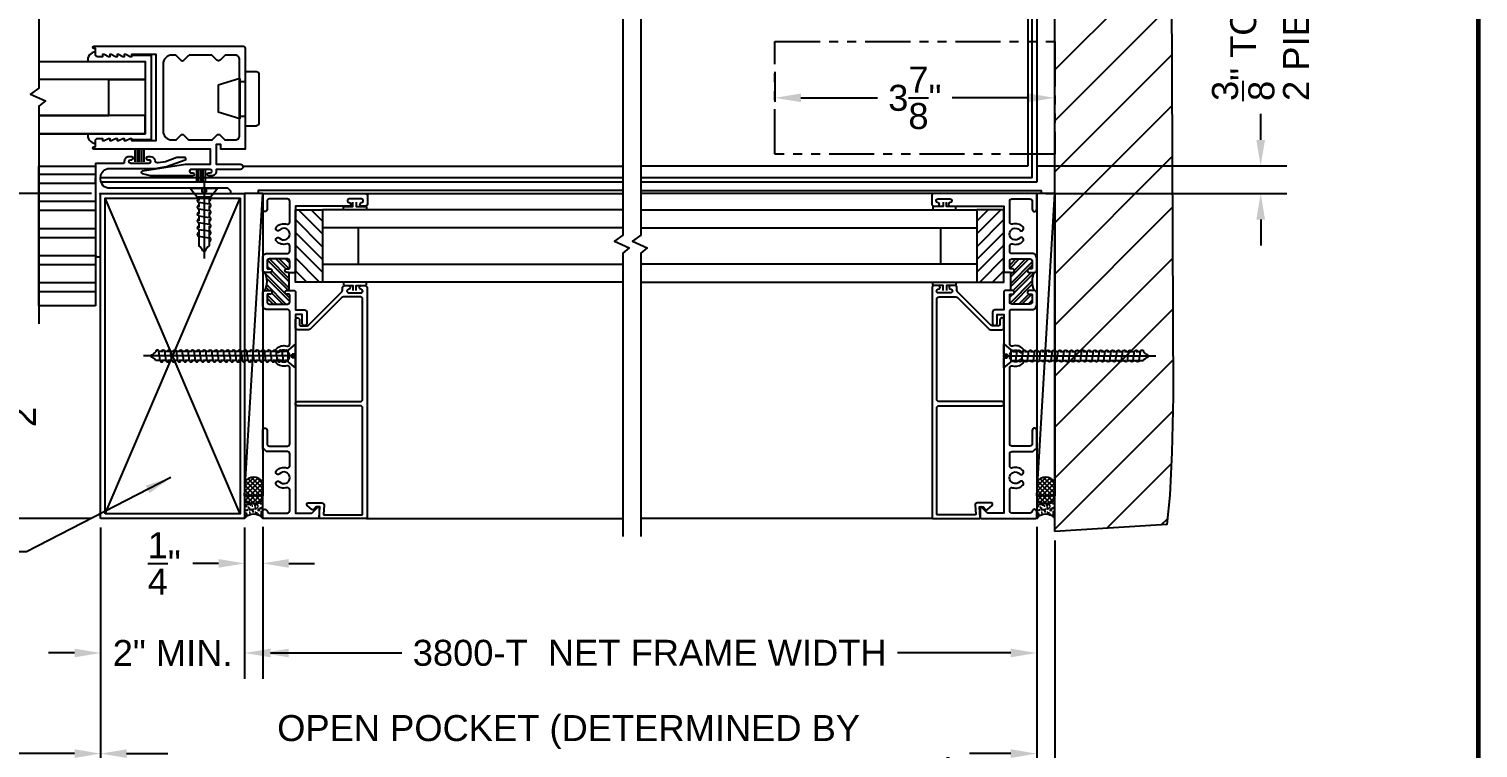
# Model space of a CAD drawing. Extents: x 9.5 to 51.5, y 29.9 to 61.9.
# Drawn here: x 31.4 to 51.48, y 40.7 to 50.66 of the extents above; entities that cross this region are included whole.
import ezdxf
from ezdxf.enums import TextEntityAlignment as Align

# ---------------------------------------------------------------- set-up
doc = ezdxf.new("R2010")
doc.units = 0
doc.header["$MEASUREMENT"] = 0
doc.linetypes.add('CENTER', pattern=[2, 1.25, -0.25, 0.25, -0.25])
doc.linetypes.add('PHANTOM2', pattern=[1.25, 0.625, -0.125, 0.125, -0.125, 0.125, -0.125])
doc.layers.get('0').update_dxf_attribs({"linetype": 'CONTINUOUS'})
doc.layers.get('DEFPOINTS').update_dxf_attribs({"linetype": 'CONTINUOUS'})
for name, color, linetype in [('BREAK', 6, 'CONTINUOUS'), ('FASTENER', 7, 'CONTINUOUS'), ('FRAME', 1, 'CONTINUOUS'), ('GLASS', 5, 'CONTINUOUS'), ('HATCH', 7, 'CONTINUOUS'), ('MISC', 9, 'CONTINUOUS'), ('RISER', 7, 'CONTINUOUS'), ('SASH', 5, 'CONTINUOUS'), ('SEAL', 7, 'CONTINUOUS'), ('SEALANT', 1, 'CONTINUOUS'), ('SETTING BLOCKS', 4, 'CONTINUOUS'), ('SHIM', 1, 'CONTINUOUS'), ('SILL-PAN', 7, 'CONTINUOUS'), ('TEXT', 7, 'CONTINUOUS'), ('TRACK', 1, 'CONTINUOUS'), ('VENT', 5, 'CONTINUOUS'), ('WALL CONDITION', 7, 'CONTINUOUS'), ('WALL-CONDITION', 7, 'CONTINUOUS')]:
    doc.layers.add(name, color=color, linetype=linetype)
doc.styles.get("Standard").update_dxf_attribs({"font": 'arial.ttf'})
doc.dimstyles.new('QUARTER', dxfattribs={"dimscale": 2, "dimtxt": 0.18, "dimasz": 0.18, "dimexe": 0.18, "dimexo": 0.0625, "dimgap": 0.09, "dimtad": 0, "dimdec": 4, "dimzin": 0, "dimdsep": 46, "dimlunit": 4, "dimtxsty": 'Standard', "dimcen": 0.09, "dimadec": 0, "dimazin": 0, "dimtfac": 1, "dimtdec": 4, "dimtofl": 0, "dimtmove": 0, "dimatfit": 3, "dimfxl": 0, "dimtolj": 1, "dimtzin": 0, "dimarcsym": 0})

# ---------------------------------------------------------------- blocks, each defined once
blk = doc.blocks.new('*D13')
at = {"color": 0, "lineweight": -2}
for p, q in [((17.365, 48.646), (17.365, 40.261)), ((32.397, 43.754), (32.397, 40.261)), ((17.725, 40.621), (22.249, 40.621)), ((32.037, 40.621), (27.513, 40.621))]:
    blk.add_line(p, q, dxfattribs=at)
at = {"color": 0}
for points in [[(17.725, 40.681), (17.725, 40.561), (17.365, 40.621)], [(32.037, 40.681), (32.037, 40.561), (32.397, 40.621)]]:
    blk.add_solid(points, dxfattribs=at)
at = {"layer": 'DEFPOINTS', "color": 0}
for p in [(17.365, 48.771), (32.397, 43.879), (32.397, 40.621)]:
    blk.add_point(p, dxfattribs=at)
at = {"color": 0, "insert": (24.881, 40.621), "char_height": 0.36, "attachment_point": 5}
blk.add_mtext('\\A1;DAYLIGHT OPENING', dxfattribs=at)
blk = doc.blocks.new('*D14')
at = {"color": 0, "lineweight": -2}
for p, q in [((45.364, 43.764), (45.364, 38.809)), ((45.614, 43.571), (45.614, 38.809)), ((45.004, 39.169), (44.644, 39.169)), ((45.974, 39.169), (46.334, 39.169))]:
    blk.add_line(p, q, dxfattribs=at)
at = {"color": 0}
for points in [[(45.004, 39.229), (45.004, 39.109), (45.364, 39.169)], [(45.974, 39.229), (45.974, 39.109), (45.614, 39.169)]]:
    blk.add_solid(points, dxfattribs=at)
at = {"layer": 'DEFPOINTS', "color": 0}
for p in [(45.364, 43.889), (45.614, 43.696), (45.614, 39.169)]:
    blk.add_point(p, dxfattribs=at)
at = {"color": 0, "insert": (46.728, 39.169), "char_height": 0.36, "attachment_point": 5}
blk.add_mtext('\\A1;{\\H1.000000x;\\S1/4;}"', dxfattribs=at)
blk = doc.blocks.new('*D15')
at = {"color": 0, "lineweight": -2}
for p, q in [((17.365, 48.646), (17.365, 38.809)), ((45.364, 43.764), (45.364, 38.809)), ((17.725, 39.169), (28.239, 39.169)), ((45.004, 39.169), (34.489, 39.169))]:
    blk.add_line(p, q, dxfattribs=at)
at = {"color": 0}
for points in [[(17.725, 39.229), (17.725, 39.109), (17.365, 39.169)], [(45.004, 39.229), (45.004, 39.109), (45.364, 39.169)]]:
    blk.add_solid(points, dxfattribs=at)
at = {"layer": 'DEFPOINTS', "color": 0}
for p in [(17.365, 48.771), (45.364, 43.889), (17.365, 39.169)]:
    blk.add_point(p, dxfattribs=at)
at = {"color": 0, "insert": (31.364, 39.169), "char_height": 0.36, "attachment_point": 5}
blk.add_mtext('\\A1;3070 NET FRAME WIDTH', dxfattribs=at)
blk = doc.blocks.new('3006 STD POST-INTERLOCKER')
at = {"color": 7}
for p, q in [((-0.674, -0.979), (-0.674, -1.153)), ((-0.644, -0.979), (-0.644, -1.153)), ((-0.614, -0.979), (-0.614, -1.153)), ((-0.584, -0.979), (-0.584, -1.153)), ((-0.554, -0.979), (-0.554, -1.153))]:
    blk.add_line(p, q, dxfattribs=at)
for points in [[(-2.074, -0.666), (-2.074, -0.58, -0.414214), (-2.043, -0.55), (-1.974, -0.55), (-1.974, -0.58), (-1.954, -0.58), (-1.894, -0.55), (-1.874, -0.55), (-1.874, -0.58), (-1.854, -0.58), (-1.794, -0.55), (-1.774, -0.55), (-1.774, -0.58), (-1.754, -0.58), (-1.694, -0.55), (-1.674, -0.55), (-1.674, -0.58), (-1.654, -0.58), (-1.594, -0.55), (-1.574, -0.55), (-1.574, -0.58), (-1.231, -0.58), (-1.231, 0.61), (-1.574, 0.61), (-1.574, 0.581), (-1.594, 0.581), (-1.654, 0.61), (-1.674, 0.61), (-1.674, 0.581), (-1.694, 0.581), (-1.754, 0.61), (-1.774, 0.61), (-1.774, 0.581), (-1.794, 0.581), (-1.854, 0.61), (-1.874, 0.61), (-1.874, 0.581), (-1.894, 0.581), (-1.954, 0.61), (-1.974, 0.61), (-1.974, 0.581), (-2.043, 0.581, -0.414214), (-2.074, 0.611), (-2.074, 0.696), (-2.094, 0.696, -0.999996), (-2.094, 0.728), (-0.031, 0.728, -0.414214), (0, 0.697), (0, -0.697), (-0.338, -0.697), (-0.338, -0.635), (-0.4, -0.635), (-0.4, -0.908), (-0.066, -0.908, -1), (-0.066, -0.979), (-0.4, -0.979), (-0.4, -1.006, -0.414214), (-0.462, -1.068), (-0.504, -1.068, -1), (-0.504, -1.028), (-0.484, -1.028, 0.999996), (-0.484, -0.979), (-0.744, -0.979, 1.000003), (-0.744, -1.028), (-0.724, -1.028, -0.999994), (-0.724, -1.068), (-1.312, -1.068), (-1.422, -1.039, -0.811415), (-1.42, -1), (-0.828, -0.908), (-0.478, -0.908), (-0.478, -0.697), (-2.094, -0.697, -0.999996), (-2.094, -0.666), (-2.074, -0.666)], [(-0.891, 0.535), (-0.96, 0.604), (-1.012, 0.604, 0.414214), (-1.137, 0.479), (-1.137, -0.447, 0.414214), (-1.012, -0.572), (-0.973, -0.572, 0.198912), (-0.951, -0.563), (-0.891, -0.504, -0.414214), (-0.847, -0.504), (-0.787, -0.563, 0.198912), (-0.765, -0.572), (-0.473, -0.572, 0.198912), (-0.451, -0.563), (-0.391, -0.504, -0.414214), (-0.347, -0.504), (-0.287, -0.563, 0.198912), (-0.265, -0.572), (-0.138, -0.572, 0.414214), (-0.076, -0.51), (-0.076, 0.542, 0.414214), (-0.138, 0.604), (-0.265, 0.604, 0.198912), (-0.287, 0.594), (-0.347, 0.535, -0.414214), (-0.391, 0.535), (-0.451, 0.594, 0.198912), (-0.473, 0.604), (-0.765, 0.604, 0.198912), (-0.787, 0.594), (-0.847, 0.535)]]:
    blk.add_lwpolyline(points, format="xyb")
blk.add_arc((-0.869, 0.557), 0.031, 225.0005, 315.0002)
blk = doc.blocks.new('3730 1 PIECE POCKET INTERLOCKER')
at = {"color": 7}
for p, q in [((0.478, 0.437), (0.478, 0.618)), ((0.509, 0.437), (0.509, 0.618)), ((0.54, 0.437), (0.54, 0.618)), ((0.571, 0.437), (0.571, 0.618)), ((0.602, 0.437), (0.602, 0.618))]:
    blk.add_line(p, q, dxfattribs=at)
at = {"color": 7, "linetype": 'Continuous'}
for p, q in [((1.241, 0.072), (1.338, -0.044)), ((1.241, 0.072), (1.402, 0.072)), ((1.402, 0.072), (1.402, 0.02)), ((1.402, 0.02), (1.464, 0.02)), ((1.464, 0.072), (1.625, 0.072)), ((1.464, 0.072), (1.464, 0.02)), ((1.625, 0.072), (1.528, -0.044)), ((1.338, -0.044), (1.528, -0.044)), ((1.358, -0.12), (1.508, -0.142)), ((1.362, -0.044), (1.362, -0.096)), ((1.362, -0.121), (1.362, -0.19)), ((1.483, -0.044), (1.508, -0.047)), ((1.504, -0.044), (1.504, -0.047)), ((1.504, -0.071), (1.504, -0.141)), ((1.504, -0.166), (1.504, -0.236)), ((1.358, -0.214), (1.508, -0.236)), ((1.358, -0.309), (1.508, -0.33)), ((1.362, -0.215), (1.362, -0.284)), ((1.362, -0.309), (1.362, -0.379)), ((1.504, -0.26), (1.504, -0.33)), ((1.504, -0.354), (1.504, -0.424)), ((1.358, -0.403), (1.508, -0.424)), ((1.358, -0.497), (1.508, -0.519)), ((1.358, -0.591), (1.508, -0.613)), ((1.362, -0.404), (1.362, -0.473)), ((1.362, -0.498), (1.362, -0.6)), ((1.362, -0.592), (1.362, -0.725)), ((1.504, -0.449), (1.504, -0.518)), ((1.504, -0.53), (1.504, -0.6)), ((1.504, -0.624), (1.504, -0.725)), ((1.44, -0.803), (1.426, -0.803))]:
    blk.add_line(p, q, dxfattribs=at)
at = {"color": 7, "linetype": 'CENTER'}
blk.add_line((1.433, 0.154), (1.433, -0.899), dxfattribs=at)
blk.add_lwpolyline([(-0.015, 0), (1.793, 0, 0.414214), (1.803, 0.01), (1.803, 0.032), (1.763, 0.072), (1.443, 0.072), (1.433, 0.062), (1.423, 0.072), (0.125, 0.072, -0.414214), (0, 0.197), (0, 0.223, -0.414214), (0.125, 0.348), (0.756, 0.348), (0.914, 0.372), (1.171, 0.466, 0.8391), (1.166, 0.497), (1.058, 0.497), (0.897, 0.439), (0.795, 0.423, -0.424353), (0.756, 0.452, 0.380508), (0.692, 0.508), (0.652, 0.508, 0.999994), (0.652, 0.468), (0.667, 0.468, -1.000003), (0.667, 0.418), (0.417, 0.418, -0.999996), (0.417, 0.468), (0.432, 0.468, 1), (0.432, 0.508), (0.39, 0.508, 0.414214), (0.328, 0.446), (0.328, 0.428, -0.414214), (0.318, 0.418), (-0.062, 0.418, 0.414214), (-0.072, 0.408), (-0.072, -0.841, 0.414214), (-0.038, -0.875), (-0.01, -0.875, 0.414214), (0, -0.865), (0, -0.601), (0, -0.015)], format="xyb", close=True)
at = {"color": 7, "linetype": 'Continuous'}
for centre, radius, start, end in [((1.362, -0.096), 0.0244, 90, 270), ((1.362, -0.19), 0.0244, 90, 270), ((1.504, -0.071), 0.0244, 270, 90), ((1.504, -0.071), 0.0244, 270, 90), ((1.504, -0.166), 0.0244, 270, 90), ((1.504, -0.166), 0.0244, 270, 90), ((1.362, -0.284), 0.0244, 90, 270), ((1.362, -0.379), 0.0244, 90, 270), ((1.504, -0.26), 0.0244, 270, 90), ((1.504, -0.354), 0.0244, 270, 90), ((1.504, -0.354), 0.0244, 270, 90), ((1.362, -0.473), 0.0244, 90, 270), ((1.362, -0.567), 0.0244, 90, 270), ((1.504, -0.449), 0.0244, 270, 90), ((1.504, -0.543), 0.0244, 270, 90), ((1.274, -0.849), 0.152, 20.7051, 54.5638), ((1.426, -0.793), 0.00998, 191.7651, 270), ((1.44, -0.793), 0.00998, 270, 348.2349), ((1.592, -0.849), 0.152, 125.4362, 159.2949), ((1.504, -0.637), 0.0244, 270, 90)]:
    blk.add_arc(centre, radius, start, end, dxfattribs=at)
blk = doc.blocks.new('3805 BLOCK FRAME')
h = blk.add_hatch()
h.set_pattern_fill('ANSI32', color=256, scale=0.25, style=0)
h.set_pattern_definition([(45, (-4.16348, -5.189), (-0.0662913, 0.0662913), []), (45, (-4.11928, -5.189), (-0.0662913, 0.0662913), [])])
h.paths.add_polyline_path([(-0.819, 1.361, 0.414214), (-0.85, 1.392), (-0.946, 1.392, 0.414214), (-0.956, 1.382), (-0.956, 1.351, -0.414214), (-0.98, 1.326, -0.414214), (-1.005, 1.351), (-1.005, 1.423, -0.235384), (-1.256, 1.423), (-1.256, 1.351, -0.414214), (-1.282, 1.326, -0.414214), (-1.306, 1.351), (-1.306, 1.382, 0.414214), (-1.316, 1.392), (-1.413, 1.392, 0.414214), (-1.444, 1.361), (-1.444, 1.111, 0.414214), (-1.413, 1.08), (-1.316, 1.08, 0.414214), (-1.306, 1.09), (-1.306, 1.121, -0.414214), (-1.282, 1.146, -0.414214), (-1.256, 1.121), (-1.256, 1.09), (-1.005, 1.09), (-1.005, 1.121, -0.414214), (-0.98, 1.146, -0.414214), (-0.956, 1.121), (-0.956, 1.09, 0.414214), (-0.946, 1.08), (-0.85, 1.08, 0.414214), (-0.819, 1.111)])
for q in [(-1.256, 1.09), (-1.005, 1.015)]:
    blk.add_line((-1.005, 1.09), q)
blk.add_lwpolyline([(-3.452, 1.454), (-3.193, 1.454, -0.414214), (-3.162, 1.423, -0.414214), (-3.193, 1.392), (-3.381, 1.392, 0.414214), (-3.412, 1.361), (-3.412, 1.111, 0.414214), (-3.381, 1.08), (-2.329, 1.08, 0.5024), (-2.299, 1.12, -0.280293), (-2.262, 1.264, -0.498955), (-2.213, 1.256, -0.334263), (-2.219, 1.219, 2.470836), (-2.106, 1.219, -0.334263), (-2.112, 1.256, -0.498955), (-2.063, 1.264, -0.280293), (-2.026, 1.12, 0.5024), (-1.996, 1.08), (-1.549, 1.08, 0.414214), (-1.518, 1.111), (-1.518, 1.392, -0.414214), (-1.456, 1.454), (-1.287, 1.454, -0.414214), (-1.256, 1.423), (-1.256, 1.351, -0.414214), (-1.282, 1.326, -0.414214), (-1.306, 1.351), (-1.306, 1.382, 0.414214), (-1.316, 1.392), (-1.413, 1.392, 0.414214), (-1.444, 1.361), (-1.444, 1.111, 0.414214), (-1.413, 1.08), (-1.316, 1.08, 0.414214), (-1.306, 1.09), (-1.306, 1.121, -0.414214), (-1.282, 1.146, -0.414214), (-1.256, 1.121), (-1.256, 1.09), (-1.256, 1.015), (-1.271, 1), (-1.524, 1), (-1.524, 0.875, -0.414214), (-1.556, 0.844), (-1.711, 0.844, -0.414214), (-1.742, 0.875, -0.414214), (-1.711, 0.906), (-1.586, 0.906), (-1.586, 1), (-4.338, 1), (-4.338, 0.776, 0.198912), (-4.335, 0.769), (-4.255, 0.69, -0.668179), (-4.263, 0.673), (-4.403, 0.673, -0.414214), (-4.412, 0.683), (-4.412, 1.444, -0.414214), (-4.403, 1.454), (-4.319, 1.454, -0.414214), (-4.287, 1.423, -0.358249), (-4.312, 1.393, 0.358249), (-4.338, 1.362), (-4.338, 1.111, 0.414214), (-4.306, 1.08), (-4.017, 1.08, 0.5024), (-3.987, 1.12, -0.280293), (-3.95, 1.264, -0.498955), (-3.901, 1.256), (-3.901, 1.256, -0.334263), (-3.907, 1.219, 2.470836), (-3.794, 1.219, -0.334263), (-3.8, 1.256), (-3.8, 1.256, -0.498955), (-3.751, 1.264, -0.280293), (-3.714, 1.12, 0.5024), (-3.684, 1.08), (-3.518, 1.08, 0.414214), (-3.487, 1.111), (-3.487, 1.399), (-3.452, 1.434)], format="xyb", close=True)
blk.add_lwpolyline([(-1.005, 1.09), (-1.005, 1.121, -0.414214), (-0.98, 1.146, -0.414214), (-0.956, 1.121), (-0.956, 1.09, 0.414214), (-0.946, 1.08), (-0.85, 1.08, 0.414214), (-0.819, 1.111), (-0.819, 1.361, 0.414214), (-0.85, 1.392), (-0.946, 1.392, 0.414214), (-0.956, 1.382), (-0.956, 1.351, -0.414214), (-0.98, 1.326), (-0.98, 1.326, -0.414214), (-1.005, 1.351), (-1.005, 1.423, -0.414214), (-0.975, 1.454), (-0.806, 1.454, -0.414214), (-0.744, 1.392), (-0.744, 1.111, 0.414214), (-0.712, 1.08), (-0.641, 1.08, 0.5024), (-0.611, 1.12, -0.280293), (-0.574, 1.264, -0.498955), (-0.525, 1.256), (-0.525, 1.256, -0.334263), (-0.531, 1.219, 2.470836), (-0.418, 1.219, -0.334263), (-0.424, 1.256, -0.498955), (-0.375, 1.264, -0.280293), (-0.338, 1.12, 0.5024), (-0.308, 1.08), (-0.018, 1.08, 0.414214), (0.013, 1.111), (0.013, 1.361, 0.414214), (-0.018, 1.392), (-0.131, 1.392, -0.414214), (-0.162, 1.423, -0.414214), (-0.131, 1.454), (0.088, 1.454), (0.088, 0.031, -0.414214), (0.056, 0), (-0.056, 0, -0.414214), (-0.087, 0.031), (-0.087, 0.083, -0.414214), (-0.062, 0.107), (-0.062, 0.107, -0.399638), (-0.038, 0.084, 0.399638), (-0.013, 0.06), (-0.013, 0.06, 0.414214), (0.013, 0.085), (0.013, 0.255, 0.414214), (-0.013, 0.28), (-0.013, 0.28, 0.399638), (-0.038, 0.256, -0.399638), (-0.062, 0.232, -0.414214), (-0.087, 0.257), (-0.087, 0.309), (-0.087, 1), (-0.99, 1), (-1.005, 1.015)], format="xyb")
blk.add_arc((-1.131, 1.675), 0.281, 243.5092, 296.4908)
blk = doc.blocks.new('3801 1 INCH GLASS STOP')
blk.add_lwpolyline([(2.741, 0.327, -0.414214), (2.769, 0.299, -0.414214), (2.741, 0.271), (2.669, 0.271, 0.414214), (2.659, 0.261), (2.659, 0.167, 0.198912), (2.668, 0.145), (3.128, -0.315, 0.198912), (3.15, -0.324), (3.183, -0.324, -0.414214), (3.214, -0.355), (3.214, -0.408, -0.414214), (3.189, -0.433, -0.399638), (3.164, -0.41, 0.400364), (3.139, -0.386, 0.414214), (3.114, -0.411), (3.114, -0.581, 0.414214), (3.139, -0.606), (3.139, -0.606, 0.399638), (3.164, -0.582, -0.399638), (3.189, -0.558, -0.414214), (3.214, -0.583), (3.214, -0.637, -0.414214), (3.183, -0.668), (-0.001, -0.668, -0.414214), (-0.011, -0.658), (-0.011, -0.01, -0.440011), (0, 0), (0.149, -0.013), (0.149, 0.04), (0.115, 0.074, -0.395486), (0.114, 0.102), (0.17, 0.165, -0.691708), (0.205, 0.152), (0.205, -0.04, -0.440011), (0.171, -0.071), (0.05, -0.061, 0.440011), (0.039, -0.071), (0.039, -0.593, 0.414214), (0.049, -0.603), (1.52, -0.603, 0.414214), (1.551, -0.572), (1.551, 0.299, -0.414214), (1.579, 0.327, -0.414214), (1.607, 0.299), (1.607, -0.572, 0.414214), (1.638, -0.603), (3.027, -0.603, 0.414214), (3.058, -0.572), (3.058, -0.337, 0.198912), (3.049, -0.315), (2.612, 0.122, -0.198912), (2.603, 0.144), (2.603, 0.296, -0.414214), (2.634, 0.327)], format="xyb", close=True)
blk = doc.blocks.new('*D22')
at = {"color": 0, "lineweight": -2}
for p, q in [((45.364, 43.764), (45.364, 40.261)), ((32.397, 43.754), (32.397, 40.261)), ((32.757, 40.621), (33.329, 40.621)), ((45.004, 40.621), (44.432, 40.621))]:
    blk.add_line(p, q, dxfattribs=at)
at = {"color": 0}
for points in [[(32.757, 40.681), (32.757, 40.561), (32.397, 40.621)], [(45.004, 40.681), (45.004, 40.561), (45.364, 40.621)]]:
    blk.add_solid(points, dxfattribs=at)
at = {"layer": 'DEFPOINTS', "color": 0}
for p in [(32.397, 43.879), (45.364, 43.889), (45.364, 40.621)]:
    blk.add_point(p, dxfattribs=at)
at = {"color": 0, "insert": (38.88, 40.621), "char_height": 0.36, "attachment_point": 5}
blk.add_mtext('\\A1;OPEN POCKET (DETERMINED BY \\PCUSTOMER SUPPLIED DAYLIGHT OPENING)', dxfattribs=at)
blk = doc.blocks.new('*D24')
at = {"color": 0, "lineweight": -2}
for p, q in [((34.642, 43.764), (34.642, 41.655)), ((45.364, 43.764), (45.364, 41.655)), ((35.002, 42.015), (36.57, 42.015)), ((45.004, 42.015), (43.435, 42.015))]:
    blk.add_line(p, q, dxfattribs=at)
at = {"color": 0}
for points in [[(35.002, 42.075), (35.002, 41.955), (34.642, 42.015)], [(45.004, 42.075), (45.004, 41.955), (45.364, 42.015)]]:
    blk.add_solid(points, dxfattribs=at)
at = {"layer": 'DEFPOINTS', "color": 0}
for p in [(34.642, 43.889), (45.364, 43.889), (45.364, 42.015)]:
    blk.add_point(p, dxfattribs=at)
at = {"color": 0, "insert": (40.003, 42.015), "char_height": 0.36, "attachment_point": 5}
blk.add_mtext('\\A1;3800-T  NET FRAME WIDTH', dxfattribs=at)
blk = doc.blocks.new('*D25')
at = {"color": 0, "lineweight": -2}
for p, q in [((34.642, 43.764), (34.642, 42.896)), ((34.392, 43.754), (34.392, 42.896)), ((34.032, 43.256), (33.672, 43.256)), ((35.002, 43.256), (35.362, 43.256))]:
    blk.add_line(p, q, dxfattribs=at)
at = {"color": 0}
for points in [[(34.032, 43.316), (34.032, 43.196), (34.392, 43.256)], [(35.002, 43.316), (35.002, 43.196), (34.642, 43.256)]]:
    blk.add_solid(points, dxfattribs=at)
at = {"layer": 'DEFPOINTS', "color": 0}
for p in [(34.392, 43.879), (34.642, 43.889), (34.392, 43.256)]:
    blk.add_point(p, dxfattribs=at)
at = {"color": 0, "insert": (33.278, 43.256), "char_height": 0.36, "attachment_point": 5}
blk.add_mtext('\\A1;{\\H1.000000x;\\S1/4;}"', dxfattribs=at)
blk = doc.blocks.new('*D26')
at = {"color": 0, "lineweight": -2}
for p, q in [((48.467, 49.121), (48.467, 49.481)), ((45.364, 48.761), (48.827, 48.761)), ((45.489, 48.379), (48.827, 48.379)), ((48.467, 48.019), (48.467, 47.659))]:
    blk.add_line(p, q, dxfattribs=at)
at = {"color": 0}
for points in [[(48.407, 49.121), (48.527, 49.121), (48.467, 48.761)], [(48.407, 48.019), (48.527, 48.019), (48.467, 48.379)]]:
    blk.add_solid(points, dxfattribs=at)
at = {"layer": 'DEFPOINTS', "color": 0}
for p in [(45.239, 48.761), (48.467, 48.761), (45.364, 48.379)]:
    blk.add_point(p, dxfattribs=at)
at = {"color": 0, "insert": (48.467, 49.661), "char_height": 0.36, "attachment_point": 4, "rotation": 90}
blk.add_mtext('\\A1;{\\H1.000000x;\\S3/8;}" TO SILL W/  L-TYPE, OR \\P2 PIECE POCKET INTERLOCKER', dxfattribs=at)
blk = doc.blocks.new('*D27')
at = {"color": 0, "lineweight": -2}
for p, q in [((41.739, 49.648), (41.739, 50.065)), ((45.614, 49.648), (45.614, 50.065)), ((42.099, 49.705), (43.159, 49.705)), ((45.254, 49.705), (44.194, 49.705))]:
    blk.add_line(p, q, dxfattribs=at)
at = {"color": 0}
for points in [[(42.099, 49.765), (42.099, 49.645), (41.739, 49.705)], [(45.254, 49.765), (45.254, 49.645), (45.614, 49.705)]]:
    blk.add_solid(points, dxfattribs=at)
at = {"layer": 'DEFPOINTS', "color": 0}
for p in [(45.614, 49.705), (41.739, 49.523), (45.614, 49.523)]:
    blk.add_point(p, dxfattribs=at)
at = {"color": 0, "insert": (43.676, 49.705), "char_height": 0.36, "attachment_point": 5}
blk.add_mtext('\\A1;3{\\H1.000000x;\\S7/8;}"', dxfattribs=at)
blk = doc.blocks.new('*D31')
at = {"color": 0, "lineweight": -2}
for p, q in [((32.272, 48.379), (30.708, 48.379)), ((31.068, 48.019), (31.068, 46.951)), ((31.068, 44.239), (31.068, 44.719)), ((32.272, 43.879), (30.708, 43.879))]:
    blk.add_line(p, q, dxfattribs=at)
at = {"color": 0}
for points in [[(31.008, 48.019), (31.128, 48.019), (31.068, 48.379)], [(31.008, 44.239), (31.128, 44.239), (31.068, 43.879)]]:
    blk.add_solid(points, dxfattribs=at)
at = {"layer": 'DEFPOINTS', "color": 0}
for p in [(32.397, 48.379), (31.068, 43.879), (32.397, 43.879)]:
    blk.add_point(p, dxfattribs=at)
at = {"color": 0, "insert": (31.068, 45.835), "char_height": 0.36, "attachment_point": 5, "rotation": 90}
blk.add_mtext('\\A1;4{\\H1.000000x;\\S1/2;}" MIN.', dxfattribs=at)
blk = doc.blocks.new('*D32')
at = {"color": 0, "lineweight": -2}
for p, q in [((32.397, 43.754), (32.397, 41.655)), ((34.392, 43.754), (34.392, 41.655)), ((32.037, 42.015), (31.677, 42.015)), ((34.752, 42.015), (35.112, 42.015))]:
    blk.add_line(p, q, dxfattribs=at)
at = {"color": 0}
for points in [[(32.037, 42.075), (32.037, 41.955), (32.397, 42.015)], [(34.752, 42.075), (34.752, 41.955), (34.392, 42.015)]]:
    blk.add_solid(points, dxfattribs=at)
at = {"layer": 'DEFPOINTS', "color": 0}
for p in [(32.397, 43.879), (34.392, 43.879), (32.397, 42.015)]:
    blk.add_point(p, dxfattribs=at)
at = {"color": 0, "insert": (33.394, 42.015), "char_height": 0.36, "attachment_point": 5}
blk.add_mtext('\\A1;2" MIN.', dxfattribs=at)
blk = doc.blocks.new('A$C1D443341')
for p, q in [((0, 0.719), (0, 0.031)), ((0.188, 0.75), (0.031, 0.75)), ((0.188, 0.75), (0.188, 0)), ((0.264, 0.615), (0.188, 0.615)), ((0.264, 0.656), (0.562, 0.563)), ((0.264, 0.656), (0.264, 0.094)), ((0.562, 0.563), (0.562, 0.187)), ((0.188, 0), (0.031, 0)), ((0.264, 0.135), (0.188, 0.135)), ((0.264, 0.094), (0.562, 0.187))]:
    blk.add_line(p, q)
for centre, start, end in [((0.031, 0.719), 90, 180), ((0.031, 0.031), 180, 270)]:
    blk.add_arc(centre, 0.031, start, end)
blk = doc.blocks.new('A$C47D80548')
at = {"layer": 'MISC', "xscale": 0.25, "yscale": 0.25, "zscale": 0.25}
blk.add_blockref('A$C1D443341', (0, 0), dxfattribs=at)
blk = doc.blocks.new('A$C1B9D595B')
at = {"layer": 'FRAME', "rotation": 180}
blk.add_blockref('A$C47D80548', (0.1405, 0.1875), dxfattribs=at)
blk = doc.blocks.new('A$C363677CB')
at = {"layer": 'SASH', "rotation": 180}
blk.add_blockref('A$C1B9D595B', (0.1405, 0.1875), dxfattribs=at)
blk = doc.blocks.new('BUMPER')
at = {"layer": 'TEXT', "rotation": 180}
blk.add_blockref('A$C363677CB', (0.047, 0.0937), dxfattribs=at)
blk = doc.blocks.new('Flat_HD_#8x2p00')
for p, q in [((-0.027, 0.043), (-0.166, 0.043)), ((-0.166, 0.043), (-0.082, -0.057)), ((-0.027, 0.043), (-0.027, -0.002)), ((0, 0.06), (0, -2.063)), ((0.166, 0.043), (0.027, 0.043)), ((0.027, 0.043), (0.027, -0.002)), ((0.166, 0.043), (0.082, -0.057)), ((0.082, -0.057), (-0.082, -0.057)), ((0.027, -0.002), (-0.027, -0.002)), ((0.061, -1.831), (-0.061, -1.849))]:
    blk.add_line(p, q)
at = {"linetype": 'Continuous'}
for p, q in [((-0.044, -0.057), (-0.065, -0.06)), ((0.065, -0.122), (-0.065, -0.141)), ((-0.061, -0.057), (-0.061, -0.059)), ((-0.061, -0.08), (-0.061, -0.141)), ((-0.061, -0.162), (-0.061, -0.222)), ((0.061, -0.057), (0.061, -0.102)), ((0.061, -0.123), (0.061, -0.183)), ((0.065, -0.204), (-0.065, -0.222)), ((0.065, -0.285), (-0.065, -0.304)), ((0.065, -0.366), (-0.065, -0.385)), ((-0.061, -0.243), (-0.061, -0.303)), ((-0.061, -0.324), (-0.061, -0.385)), ((0.061, -0.204), (0.061, -0.264)), ((0.061, -0.286), (0.061, -0.346)), ((0.061, -0.367), (0.061, -0.427)), ((0.065, -0.448), (-0.065, -0.466)), ((0.065, -0.529), (-0.065, -0.548)), ((-0.061, -0.406), (-0.061, -0.466)), ((-0.061, -0.487), (-0.061, -0.547)), ((-0.061, -0.569), (-0.061, -0.629)), ((0.061, -0.448), (0.061, -0.508)), ((0.061, -0.53), (0.061, -0.59)), ((0.065, -0.61), (-0.065, -0.629)), ((0.065, -0.692), (-0.065, -0.71)), ((0.065, -0.773), (-0.065, -0.792)), ((-0.061, -0.65), (-0.061, -0.71)), ((-0.061, -0.731), (-0.061, -0.791)), ((0.061, -0.611), (0.061, -0.671)), ((0.061, -0.692), (0.061, -0.752)), ((0.061, -0.774), (0.061, -0.834)), ((0.065, -0.854), (-0.065, -0.873)), ((0.065, -0.936), (-0.065, -0.954)), ((-0.061, -0.813), (-0.061, -0.873)), ((-0.061, -0.894), (-0.061, -0.954)), ((-0.061, -0.975), (-0.061, -1.036)), ((0.061, -0.855), (0.061, -0.915)), ((0.061, -0.936), (0.061, -0.996)), ((0.065, -1.017), (-0.065, -1.036)), ((0.065, -1.098), (-0.065, -1.117)), ((0.065, -1.18), (-0.065, -1.199)), ((-0.061, -1.057), (-0.061, -1.117)), ((-0.061, -1.138), (-0.061, -1.198)), ((0.061, -1.018), (0.061, -1.078)), ((0.061, -1.099), (0.061, -1.159)), ((0.061, -1.18), (0.061, -1.24)), ((0.065, -1.261), (-0.065, -1.28)), ((0.065, -1.342), (-0.065, -1.361)), ((-0.061, -1.219), (-0.061, -1.28)), ((-0.061, -1.301), (-0.061, -1.361)), ((-0.061, -1.382), (-0.061, -1.442)), ((0.061, -1.262), (0.061, -1.322)), ((0.061, -1.343), (0.061, -1.403)), ((0.065, -1.424), (-0.065, -1.443)), ((0.065, -1.505), (-0.065, -1.524)), ((0.065, -1.587), (-0.065, -1.605)), ((-0.061, -1.463), (-0.061, -1.524)), ((-0.061, -1.545), (-0.061, -1.605)), ((0.061, -1.424), (0.061, -1.484)), ((0.061, -1.506), (0.061, -1.566)), ((0.061, -1.587), (0.061, -1.647)), ((0.065, -1.668), (-0.065, -1.687)), ((0.065, -1.749), (-0.065, -1.768)), ((-0.061, -1.626), (-0.061, -1.686)), ((-0.061, -1.707), (-0.061, -1.768)), ((-0.061, -1.789), (-0.061, -1.849)), ((0.061, -1.669), (0.061, -1.728)), ((0.061, -1.75), (0.061, -1.81)), ((-0.006, -1.957), (0.006, -1.957)), ((0.061, -1.831), (0.061, -1.889))]:
    blk.add_line(p, q, dxfattribs=at)
for centre, radius, start, end in [((-0.061, -0.08), 0.0211, 90, 270), ((-0.061, -0.08), 0.0211, 90, 270), ((-0.061, -0.162), 0.0211, 90, 270), ((-0.061, -0.162), 0.0211, 90, 270), ((0.061, -0.102), 0.0211, 270, 90), ((0.061, -0.183), 0.0211, 270, 90), ((-0.061, -0.243), 0.0211, 90, 270), ((-0.061, -0.324), 0.0211, 90, 270), ((-0.061, -0.324), 0.0211, 90, 270), ((-0.061, -0.406), 0.0211, 90, 270), ((0.061, -0.264), 0.0211, 270, 90), ((0.061, -0.346), 0.0211, 270, 90), ((-0.061, -0.487), 0.0211, 90, 270), ((-0.061, -0.569), 0.0211, 90, 270), ((-0.061, -0.569), 0.0211, 90, 270), ((0.061, -0.427), 0.0211, 270, 90), ((0.061, -0.508), 0.0211, 270, 90), ((0.061, -0.59), 0.0211, 270, 90), ((-0.061, -0.65), 0.0211, 90, 270), ((-0.061, -0.65), 0.0211, 90, 270), ((-0.061, -0.731), 0.0211, 90, 270), ((-0.061, -0.813), 0.0211, 90, 270), ((-0.061, -0.813), 0.0211, 90, 270), ((0.061, -0.671), 0.0211, 270, 90), ((0.061, -0.752), 0.0211, 270, 90), ((-0.061, -0.894), 0.0211, 90, 270), ((-0.061, -0.975), 0.0211, 90, 270), ((-0.061, -0.975), 0.0211, 90, 270), ((0.061, -0.834), 0.0211, 270, 90), ((0.061, -0.915), 0.0211, 270, 90), ((0.061, -0.996), 0.0211, 270, 90), ((-0.061, -1.057), 0.0211, 90, 270), ((-0.061, -1.138), 0.0211, 90, 270), ((-0.061, -1.138), 0.0211, 90, 270), ((-0.061, -1.219), 0.0211, 90, 270), ((0.061, -1.078), 0.0211, 270, 90), ((0.061, -1.159), 0.0211, 270, 90), ((-0.061, -1.301), 0.0211, 90, 270), ((-0.061, -1.301), 0.0211, 90, 270), ((-0.061, -1.382), 0.0211, 90, 270), ((0.061, -1.24), 0.0211, 270, 90), ((0.061, -1.322), 0.0211, 270, 90), ((0.061, -1.403), 0.0211, 270, 90), ((-0.061, -1.463), 0.0211, 90, 270), ((-0.061, -1.463), 0.0211, 90, 270), ((-0.061, -1.545), 0.0211, 90, 270), ((-0.061, -1.626), 0.0211, 90, 270), ((-0.061, -1.626), 0.0211, 90, 270), ((0.061, -1.484), 0.0211, 270, 90), ((0.061, -1.566), 0.0211, 270, 90), ((-0.061, -1.707), 0.0211, 90, 270), ((-0.061, -1.789), 0.0211, 90, 270), ((-0.061, -1.789), 0.0211, 90, 270), ((0.061, -1.647), 0.0211, 270, 90), ((0.061, -1.728), 0.0211, 270, 90), ((0.061, -1.81), 0.0211, 270, 90), ((-0.061, -1.87), 0.0211, 90, 276.2091), ((-0.137, -1.996), 0.131, 20.7051, 53.331), ((-0.006, -1.948), 0.00861, 191.7651, 270), ((0.006, -1.948), 0.00861, 270, 348.2349), ((0.137, -1.996), 0.131, 125.4362, 159.2949)]:
    blk.add_arc(centre, radius, start, end, dxfattribs=at)
blk = doc.blocks.new('CONCEPT LTB')
at = {"lineweight": 60}
blk.add_line((10.5, 8), (10.5, 0.5), dxfattribs=at)
for tag, height, p in [('PRODUCT', 0.25, (5.4954, 7.8125)), ('TYPE1', 0.125, (5.4954, 7.5625)), ('FILEPATH', 0.0938, (5.4954, 7.375)), ('PRODUCT', 0.25, (9.375, 0.25))]:
    blk.add_attdef(tag, text='', height=height).set_placement(p, align=Align.MIDDLE_CENTER)
for tag, p in [('DWG_NO.', (9.0394, 7.7687)), ('DATE', (8.8002, 7.3937)), ('SCALE', (0.5859, 7.0625))]:
    blk.add_attdef(tag, p, '', height=0.0938)

msp = doc.modelspace()

# ---------------------------------------------------------------- hatches: boundary and pattern name
h = msp.add_hatch()
h.set_pattern_fill('ANSI31', color=256, scale=4, style=0)
h.set_pattern_definition([(45, (4, 7.77185), (-0.3535534, 0.3535534), [])])
h.paths.add_polyline_path([(45.61377, 43.69594), (45.61379, 56.97913), (47.20925, 56.74054), (47.25272, 45.56989), (47.23821, 44.79378), (47.20923, 44.2001), (47.16575, 43.79467)])
h = msp.add_hatch()
h.set_pattern_fill('ANSI32', color=256, angle=315, style=0)
h.set_pattern_definition([(0, (0, 7.77185), (1e-16, 0.375), []), (0, (0.125, 7.64685), (1e-16, 0.375), [])])
h.paths.add_polyline_path([(31.54175, 46.82314), (31.54175, 48.76064), (32.32482, 48.76064), (32.325, 46.82314)])
at = {"layer": 'SETTING BLOCKS'}
h = msp.add_hatch(dxfattribs=at)
h.set_pattern_fill('ANSI31', color=256, angle=90, style=0)
h.set_pattern_definition([(135, (67.68805, 38.75971), (-0.08838835, -0.08838835), [])])
h.paths.add_polyline_path([(35.47082, 48.15321), (35.09582, 48.15321), (35.09582, 47.15321), (35.47082, 47.15321)])
h = msp.add_hatch(dxfattribs=at)
h.set_pattern_fill('ANSI31', color=256, angle=90, style=0)
h.set_pattern_definition([(45, (12.31755, 38.75971), (0.08838835, -0.08838835), [])])
h.paths.add_polyline_path([(44.53478, 47.15321), (44.90978, 47.15321), (44.90978, 48.15321), (44.53478, 48.15321)])
at = {"layer": 'SHIM'}
h = msp.add_hatch(dxfattribs=at)
h.set_pattern_fill('ANSI37', color=256, scale=0.375, angle=270, style=0)
h.set_pattern_definition([(315, (-6.59745, 7.83784), (0.03314563, 0.03314563), []), (45, (-6.59745, 7.83784), (-0.03314563, 0.03314563), [])])
edge = h.paths.add_edge_path()
edge.add_line((34.64182, 44.14542), (34.64182, 44.38737))
edge.add_arc((34.51682, 44.29236), 0.15701, 37.237124, 142.762876)
edge.add_line((34.39182, 44.38737), (34.39182, 44.14542))
edge.add_arc((34.51682, 44.24042), 0.15701, 217.237124, 322.762876)
h = msp.add_hatch(dxfattribs=at)
h.set_pattern_fill('ANSI37', color=256, scale=0.375, angle=270, style=0)
h.set_pattern_definition([(315, (4.3745, 7.83784), (0.03314563, 0.03314563), []), (45, (4.3745, 7.83784), (-0.03314563, 0.03314563), [])])
edge = h.paths.add_edge_path()
edge.add_line((45.61378, 44.14542), (45.61378, 44.38737))
edge.add_arc((45.48878, 44.29236), 0.15701, 37.237124, 142.762876)
edge.add_line((45.36378, 44.38737), (45.36378, 44.14542))
edge.add_arc((45.48878, 44.24042), 0.15701, 217.237124, 322.762876)
h = msp.add_hatch(dxfattribs=at)
h.set_pattern_fill('AR-SAND', color=256, scale=0.03, angle=180, style=0)
h.set_pattern_definition([(217.5, (-6.59745, 7.83784), (0.0018898, -0.057804713), [0, -0.0456, 0, -0.051, 0, -0.04875]), (187.5, (-6.59745, 7.83784), (-0.0530933, -0.08466438), [0, -0.0246, 0, -0.0411, 0, -0.01575]), (147.5, (-6.56055, 7.83784), (-0.093424256, -0.00016977), [0, -0.015, 0, -0.054, 0, -0.0705]), (137.5, (-6.56055, 7.83784), (-0.0901838, -0.02633027), [0, -0.0075, 0, -0.0354, 0, -0.0405])])
edge = h.paths.add_edge_path()
edge.add_arc((34.51682, 44.24042), 0.15701, 217.237124, 322.762876, ccw=False)
edge.add_line((34.39182, 44.14542), (34.39182, 43.87948))
edge.add_arc((34.51682, 43.78447), 0.15701, 37.237124, 142.762876, ccw=False)
edge.add_line((34.64182, 43.87948), (34.64182, 44.14542))
h = msp.add_hatch(dxfattribs=at)
h.set_pattern_fill('AR-SAND', color=256, scale=0.03, angle=180, style=0)
h.set_pattern_definition([(217.5, (4.3745, 7.83784), (0.0018898, -0.057804713), [0, -0.0456, 0, -0.051, 0, -0.04875]), (187.5, (4.3745, 7.83784), (-0.0530933, -0.08466438), [0, -0.0246, 0, -0.0411, 0, -0.01575]), (147.5, (4.4114, 7.83784), (-0.093424256, -0.00016977), [0, -0.015, 0, -0.054, 0, -0.0705]), (137.5, (4.4114, 7.83784), (-0.0901838, -0.02633027), [0, -0.0075, 0, -0.0354, 0, -0.0405])])
edge = h.paths.add_edge_path()
edge.add_arc((45.48878, 44.24042), 0.15701, 217.237124, 322.762876, ccw=False)
edge.add_line((45.36378, 44.14542), (45.36378, 43.87948))
edge.add_arc((45.48878, 43.78447), 0.15701, 37.237124, 142.762876, ccw=False)
edge.add_line((45.61378, 43.87948), (45.61378, 44.14542))

# ---------------------------------------------------------------- linework, layer by layer
msp.add_lwpolyline([(39.88014, 48.41948), (45.42628, 48.41948), (45.42628, 48.37948)])
at = {"layer": 'BREAK'}
for points in [[(31.54175, 56.93815), (31.54175, 49.83847), (31.42752, 49.75421), (31.6314, 49.66275), (31.54175, 49.58847), (31.54175, 46.57314)], [(39.63014, 56.93198), (39.63014, 47.80206), (39.51591, 47.71779), (39.71979, 47.62633), (39.63014, 47.55206), (39.63014, 43.62861)], [(39.88014, 56.93198), (39.88014, 47.80206), (39.76591, 47.71779), (39.96979, 47.62633), (39.88014, 47.55206), (39.88014, 43.62861)]]:
    msp.add_lwpolyline(points, dxfattribs=at)
at = {"layer": 'FRAME'}
for p, q in [((36.06482, 48.37948), (39.63014, 48.37948)), ((43.94078, 48.37948), (39.88014, 48.37948)), ((36.08079, 43.87861), (39.63014, 43.87861))]:
    msp.add_line(p, q, dxfattribs=at)
at = {"layer": 'FRAME', "linetype": 'PHANTOM2'}
msp.add_lwpolyline([(45.61378, 48.92335), (41.73878, 48.92335), (41.73878, 50.48585), (45.61378, 50.48585)], close=True, dxfattribs=at)
at = {"layer": 'FRAME'}
msp.add_lwpolyline([(43.92481, 43.87861), (39.88014, 43.87861)], dxfattribs=at)
at = {"layer": 'GLASS'}
for p, q in [((39.63014, 48.15321), (35.47081, 48.15321)), ((35.47081, 48.15321), (35.47081, 47.15321)), ((39.88014, 48.15321), (44.53479, 48.15321)), ((44.53479, 48.15321), (44.53479, 47.15321)), ((39.63014, 47.90521), (35.47081, 47.90521)), ((35.97081, 47.40221), (35.97081, 47.90521)), ((39.88014, 47.90521), (44.53479, 47.90521)), ((44.03479, 47.40221), (44.03479, 47.90521)), ((35.47081, 47.40221), (39.63014, 47.40221)), ((44.53479, 47.40221), (39.88014, 47.40221)), ((39.63014, 47.15321), (35.47081, 47.15321)), ((39.88014, 47.15321), (44.53479, 47.15321))]:
    msp.add_line(p, q, dxfattribs=at)
msp.add_lwpolyline([(31.54175, 50.20848), (33.01232, 50.20848), (33.01232, 49.20848), (31.54175, 49.20848), (33.01232, 49.20848), (33.01232, 49.45848), (31.54175, 49.45848), (32.51232, 49.45848), (32.51232, 49.95848), (33.01232, 49.95848), (31.54175, 49.95848)], dxfattribs=at)
at = {"layer": 'HATCH'}
for p, q in [((32.45932, 43.94168), (34.32932, 48.31697)), ((34.32932, 43.94166), (32.45932, 48.31697))]:
    msp.add_line(p, q, dxfattribs=at)
at = {"layer": 'MISC'}
msp.add_lwpolyline([(45.61377, 43.69594), (45.61379, 56.97913), (47.20925, 56.74054), (47.25272, 45.56989), (47.23821, 44.79378), (47.20923, 44.2001), (47.16575, 43.79467)], close=True, dxfattribs=at)
at = {"layer": 'RISER'}
msp.add_lwpolyline([(32.325, 46.82314), (31.54175, 46.82314), (31.54175, 48.76064), (32.32482, 48.76064)], close=True, dxfattribs=at)
at = {"layer": 'SEAL', "linetype": 'Continuous'}
for points in [[(35.93553, 48.25895), (35.93553, 48.20074), (36.06905, 48.20074, -0.41421356), (36.07905, 48.19074), (36.07905, 48.16321, -0.41421356), (36.06905, 48.15321), (35.77309, 48.15321, -0.41421356), (35.76309, 48.16321), (35.76309, 48.19074, -0.41421356), (35.77309, 48.20074), (35.89267, 48.20074), (35.89267, 48.25895)], [(44.07007, 48.25895), (44.07007, 48.20074), (43.93655, 48.20074, 0.41421356), (43.92655, 48.19074), (43.92655, 48.16321, 0.41421356), (43.93655, 48.15321), (44.23251, 48.15321, 0.41421356), (44.24251, 48.16321), (44.24251, 48.19074, 0.41421356), (44.23251, 48.20074), (44.11293, 48.20074), (44.11293, 48.25895)], [(35.93553, 47.03471), (35.93553, 47.10567), (36.06905, 47.10567, 0.41421356), (36.07905, 47.11567), (36.07905, 47.14321, 0.41421356), (36.06905, 47.15321), (35.77309, 47.15321, 0.41421356), (35.76309, 47.14321), (35.76309, 47.11567, 0.41421356), (35.77309, 47.10567), (35.89267, 47.10567), (35.89267, 47.03471)], [(44.07007, 47.03471), (44.07007, 47.10567), (43.93655, 47.10567, -0.41421356), (43.92655, 47.11567), (43.92655, 47.14321, -0.41421356), (43.93655, 47.15321), (44.23251, 47.15321, -0.41421356), (44.24251, 47.14321), (44.24251, 47.11567, -0.41421356), (44.23251, 47.10567), (44.11293, 47.10567), (44.11293, 47.03471)]]:
    msp.add_lwpolyline(points, format="xyb", dxfattribs=at)
at = {"layer": 'SEALANT'}
msp.add_lwpolyline([(32.82482, 50.29148), (32.82482, 50.27348), (32.80482, 50.27348), (32.74482, 50.30348), (32.72482, 50.30348), (32.72482, 50.27348), (32.70482, 50.27348), (32.64482, 50.30348), (32.62482, 50.30348), (32.62482, 50.27348), (32.60482, 50.27348), (32.54482, 50.30348), (32.52482, 50.30348), (32.52482, 50.27348), (32.50482, 50.27348), (32.44482, 50.30348), (32.42482, 50.30348), (32.42482, 50.27348), (32.35582, 50.27348, -0.414214), (32.32482, 50.30448), (32.32482, 50.34282, 0.43802445), (32.21961, 50.20848), (33.01232, 50.20848), (33.01232, 49.20848), (32.21961, 49.20848, 0.43802445), (32.32482, 49.07414), (32.32482, 49.11248, -0.414214), (32.35582, 49.14348), (32.42482, 49.14348), (32.42482, 49.11348), (32.44482, 49.11348), (32.50482, 49.14348), (32.52482, 49.14348), (32.52482, 49.11348), (32.54482, 49.11348), (32.60482, 49.14348), (32.62482, 49.14348), (32.62482, 49.11348), (32.64482, 49.11348), (32.70482, 49.14348), (32.72482, 49.14348), (32.72482, 49.11348), (32.74482, 49.11348), (32.80482, 49.14348), (32.82482, 49.14348), (32.82482, 49.12548), (33.0382, 49.12548), (33.07382, 49.12548, 0.0726159), (33.1007, 49.1294), (33.1007, 50.28756, 0.0726159), (33.07382, 50.29148), (33.0382, 50.29148)], format="xyb", close=True, dxfattribs=at)
at = {"layer": 'SETTING BLOCKS'}
for points in [[(35.47082, 47.15321), (35.09582, 47.15321), (35.09582, 48.15321), (35.47082, 48.15321)], [(44.53478, 47.15321), (44.90978, 47.15321), (44.90978, 48.15321), (44.53478, 48.15321)]]:
    msp.add_lwpolyline(points, close=True, dxfattribs=at)
at = {"layer": 'SHIM'}
for points in [[(34.64182, 48.37948), (34.39182, 48.37948), (34.39182, 44.19148), (34.64182, 48.37948), (34.64182, 44.19148), (34.39182, 44.19148)], [(45.61378, 48.37948), (45.36378, 48.37948), (45.36378, 44.19148), (45.61378, 48.37948), (45.61378, 44.19148), (45.36378, 44.19148)]]:
    msp.add_lwpolyline(points, dxfattribs=at)
for points in [[(34.64182, 44.14542), (34.64182, 44.38737, 0.49600057), (34.39182, 44.38737), (34.39182, 44.14542, 0.49600057)], [(45.61378, 44.14542), (45.61378, 44.38737, 0.49600057), (45.36378, 44.38737), (45.36378, 44.14542, 0.49600057)], [(34.64182, 44.14542, -0.49600057), (34.39182, 44.14542), (34.39182, 43.87948, -0.49600057), (34.64182, 43.87948)], [(45.61378, 44.14542, -0.49600057), (45.36378, 44.14542), (45.36378, 43.87948, -0.49600057), (45.61378, 43.87948)]]:
    msp.add_lwpolyline(points, format="xyb", close=True, dxfattribs=at)
at = {"layer": 'SILL-PAN'}
for p, q in [((45.36378, 56.68198), (45.36378, 48.53638)), ((45.30178, 48.59838), (45.30178, 56.54298)), ((39.63014, 48.59838), (32.39682, 48.59838)), ((45.30178, 48.59838), (39.88014, 48.59838)), ((39.63014, 48.53638), (32.40343, 48.53638)), ((45.36378, 48.53638), (39.88014, 48.53638))]:
    msp.add_line(p, q, dxfattribs=at)
msp.add_lwpolyline([(32.325, 48.53638), (32.325, 48.59838)], dxfattribs=at)
at = {"layer": 'TEXT'}
msp.add_lwpolyline([(39.63014, 48.41948), (34.57932, 48.41948), (34.57932, 48.37948)], dxfattribs=at)
at = {"layer": 'TRACK'}
for p, q in [((39.63014, 48.75448), (34.36746, 48.75448)), ((45.23928, 48.76064), (39.88014, 48.76064))]:
    msp.add_line(p, q, dxfattribs=at)
msp.add_lwpolyline([(45.23928, 56.38648), (45.23928, 48.76064)], dxfattribs=at)
at = {"layer": 'WALL CONDITION'}
for points in [[(32.39682, 43.87917), (32.39682, 48.37947), (34.39182, 48.37947), (34.39182, 43.87917)], [(32.45932, 43.94168), (32.45932, 48.31697), (34.32932, 48.31697), (34.32932, 43.94166)]]:
    msp.add_lwpolyline(points, close=True, dxfattribs=at)
at = {"layer": 'WALL-CONDITION'}
for p, q in [((32.32482, 48.40448), (32.32482, 47.11316)), ((32.325, 48.37948), (32.325, 47.08816))]:
    msp.add_line(p, q, dxfattribs=at)

# ---------------------------------------------------------------- block references
at = {"xscale": 4, "yscale": 4, "zscale": 4}
msp.add_blockref('CONCEPT LTB', (9.47769, 29.85399), dxfattribs=at)
at = {"layer": 'FASTENER', "rotation": 270}
msp.add_blockref('Flat_HD_#8x2p00', (35.05252, 46.12948), dxfattribs=at)
at = {"layer": 'FASTENER', "xscale": -1, "rotation": 90}
msp.add_blockref('Flat_HD_#8x2p00', (44.95308, 46.12948), dxfattribs=at)
at = {"layer": 'FRAME'}
msp.add_blockref('3730 1 PIECE POCKET INTERLOCKER', (32.39682, 48.37947), dxfattribs=at)
at = {"layer": 'FRAME', "rotation": 90}
for name, p in [('3805 BLOCK FRAME', (36.09582, 48.29198)), ('3801 1 INCH GLASS STOP', (35.42282, 43.88948))]:
    msp.add_blockref(name, p, dxfattribs=at)
at = {"layer": 'FRAME', "xscale": -1, "rotation": 270}
for name, p in [('3805 BLOCK FRAME', (43.90978, 48.29198)), ('3801 1 INCH GLASS STOP', (44.58278, 43.88948))]:
    msp.add_blockref(name, p, dxfattribs=at)
at = {"layer": 'MISC', "xscale": -4, "yscale": 4, "zscale": 4, "rotation": 180}
msp.add_blockref('BUMPER', (34.39982, 49.69298), dxfattribs=at)
at = {"layer": 'VENT'}
msp.add_blockref('3006 STD POST-INTERLOCKER', (34.39882, 49.69298), dxfattribs=at)

# ---------------------------------------------------------------- dimensions: what is measured, and where the dimension line sits
dim = msp.add_linear_dim(base=(48.46699, 48.76064), p1=(45.36378, 48.37948), p2=(45.23928, 48.76064), angle=90, text='<> TO SILL W/  L-TYPE, OR \\P2 PIECE POCKET INTERLOCKER', dimstyle='QUARTER')
dim.commit()
dim.dimension.update_dxf_attribs({"geometry": '*D26', "text_midpoint": (48.46699, 53.57656)})
for base, p1, p2, picture, middle in [((45.61378, 49.7046), (41.73878, 49.52254), (45.61378, 49.52254), '*D27', (43.67628, 49.7046)), ((34.39182, 43.25636), (34.64182, 43.88948), (34.39182, 43.87917), '*D25', (33.27781, 43.25636)), ((45.61377, 39.16917), (45.36378, 43.88948), (45.61377, 43.69594), '*D14', (46.72778, 39.16917))]:
    dim = msp.add_linear_dim(base=base, p1=p1, p2=p2, dimstyle='QUARTER')
    dim.commit()
    dim.dimension.update_dxf_attribs({"geometry": picture, "text_midpoint": middle})
for base, p1, p2, text, picture, middle in [((32.39682, 40.62119), (17.36459, 48.77064), (32.39682, 43.87917), 'DAYLIGHT OPENING', '*D13', (24.88071, 40.62119)), ((17.36459, 39.16917), (45.36378, 43.88948), (17.36459, 48.77064), '3070 NET FRAME WIDTH', '*D15', (31.36418, 39.16917)), ((45.36378, 40.62119), (32.39682, 43.87917), (45.36378, 43.88948), 'OPEN POCKET (DETERMINED BY \\PCUSTOMER SUPPLIED DAYLIGHT OPENING)', '*D22', (38.8803, 40.62119)), ((45.36378, 42.01487), (34.64182, 43.88948), (45.36378, 43.88948), '3800-T  NET FRAME WIDTH', '*D24', (40.0028, 42.01487))]:
    dim = msp.add_linear_dim(base=base, p1=p1, p2=p2, text=text, dimstyle='QUARTER')
    dim.commit()
    dim.dimension.update_dxf_attribs({"geometry": picture, "text_midpoint": middle})
dim = msp.add_linear_dim(base=(31.06761, 43.87947), p1=(32.39682, 48.37947), p2=(32.39682, 43.87947), angle=90, text='<> MIN.', dimstyle='QUARTER')
dim.commit()
dim.dimension.update_dxf_attribs({"geometry": '*D31', "text_midpoint": (31.06761, 45.83466), "dimtype": 160})
dim = msp.add_linear_dim(base=(32.39682, 42.01487), p1=(34.39182, 43.87917), p2=(32.39682, 43.87917), text='<> MIN.', dimstyle='QUARTER')
dim.commit()
dim.dimension.update_dxf_attribs({"geometry": '*D32', "text_midpoint": (33.39432, 42.01487), "dimtype": 160})

# ---------------------------------------------------------------- leaders
msp.add_leader([(33.36833, 44.44601), (31.36962, 43.41732), (31.11962, 43.41732)], dimstyle='QUARTER')

doc.saveas('drawing.dxf')
